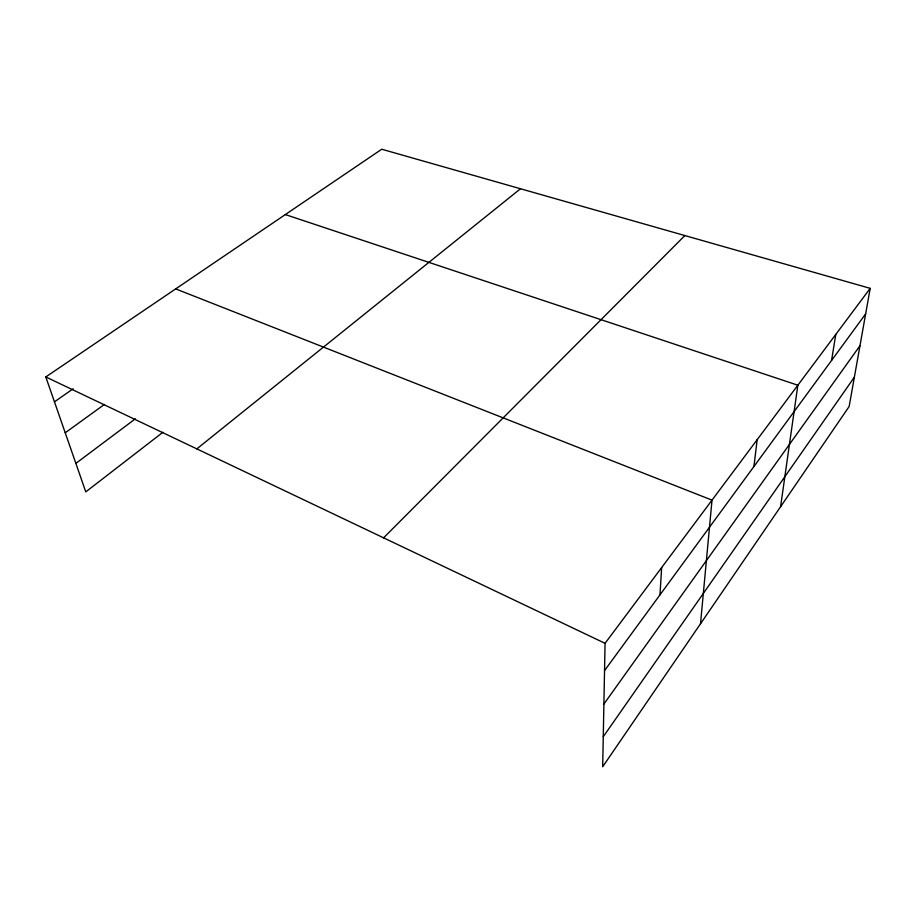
<?xml version="1.0" encoding="UTF-8"?>
<svg xmlns="http://www.w3.org/2000/svg" width="916" height="916" viewBox="0 0 916 916"><rect width="100%" height="100%" fill="white"/><g stroke="black" fill="none" stroke-linecap="round" stroke-linejoin="round"><path stroke-width="1.37" d="M870.2 288.345L605.064 643.33L602.682 766.772L849.143 406.509L870.2 288.345L381.732 149.228L45.8 376.945L85.783 491.881L162.911 432.272M659.989 594.827L661.638 567.588M700.511 623.762L712.018 500.136L175.689 288.895M753.948 466.484L757.166 439.691M780.581 506.731L797.847 385.212L285.323 214.573M831.568 360.446L835.781 334.443M603.255 736.716L854.376 377.152M603.884 704.06L859.987 345.687M604.537 670.592L865.643 313.902M383.586 537.841L684.87 235.561M196.837 448.886L520.494 188.753M75.868 463.382L135.339 418.841M65.231 432.787L104.47 404.403M54.456 401.838L73.097 388.831M45.8 376.945L605.064 643.33"/></g></svg>
